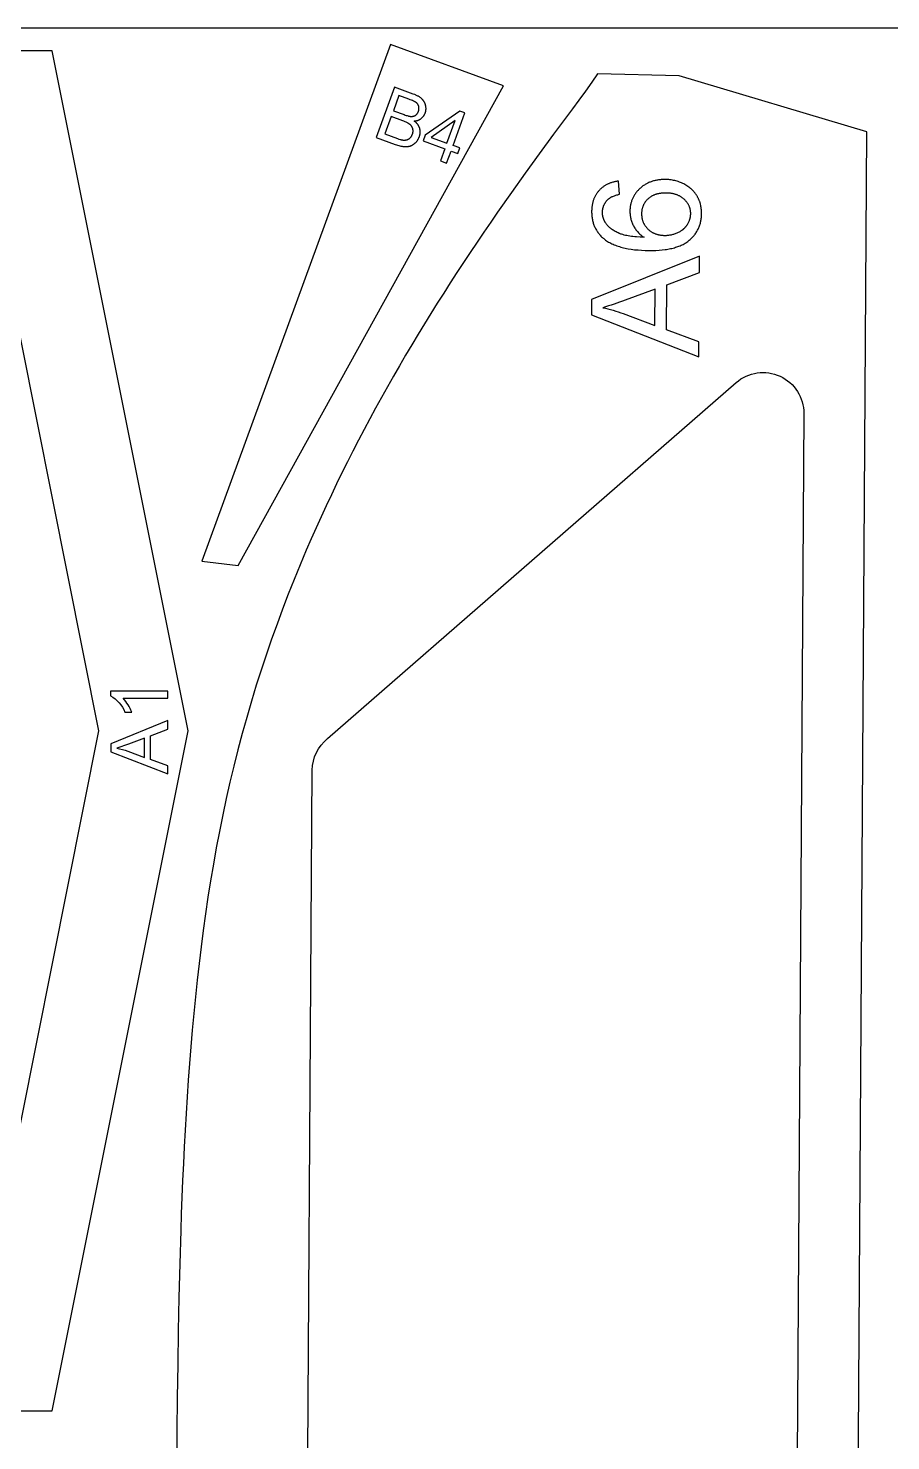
# Model space of a CAD drawing. Extents: x 0 to 2061, y -129 to 1258.
# Drawn here: x 1378 to 1695, y 461 to 980 of the extents above; entities that cross this region are included whole.
import ezdxf

# ---------------------------------------------------------------- set-up
doc = ezdxf.new("R2010")
doc.units = 0
for name, color, linetype in [('DH_200_CODES_PART_NUMBERS_', 1, 'CONTINUOUS'), ('DH_200_CUT_PVC_8MM', 7, 'CONTINUOUS'), ('PVC_SHEET__8MM', 6, 'CONTINUOUS')]:
    doc.layers.add(name, color=color, linetype=linetype)

msp = doc.modelspace()

# ---------------------------------------------------------------- linework, layer by layer
at = {"layer": 'DH_200_CODES_PART_NUMBERS_'}
for points in [[(1519.22, 955.81), (1512.29, 958.34), (1505.55, 939.87), (1512.59, 937.3), (1513.02, 937.15), (1513.44, 937.01), (1513.85, 936.89), (1514.24, 936.78), (1514.62, 936.69), (1514.99, 936.62), (1515.17, 936.59), (1515.34, 936.56), (1515.51, 936.54), (1515.68, 936.52), (1515.85, 936.5), (1516.01, 936.49), (1516.17, 936.48), (1516.33, 936.48), (1516.48, 936.48), (1516.64, 936.48), (1516.79, 936.49), (1516.93, 936.5), (1517.08, 936.51), (1517.22, 936.52), (1517.37, 936.54), (1517.5, 936.57), (1517.64, 936.59), (1517.78, 936.62), (1517.91, 936.66), (1518.04, 936.69), (1518.16, 936.74), (1518.29, 936.78), (1518.42, 936.83), (1518.55, 936.89), (1518.67, 936.95), (1518.8, 937.01), (1518.92, 937.08), (1519.05, 937.16), (1519.17, 937.23), (1519.29, 937.32), (1519.41, 937.41), (1519.54, 937.5), (1519.66, 937.6), (1519.78, 937.7), (1519.9, 937.81), (1520.02, 937.92), (1520.14, 938.04), (1520.25, 938.15), (1520.36, 938.28), (1520.47, 938.4), (1520.57, 938.53), (1520.67, 938.66), (1520.76, 938.79), (1520.85, 938.93), (1520.94, 939.07), (1521.02, 939.21), (1521.1, 939.36), (1521.18, 939.51), (1521.25, 939.66), (1521.32, 939.81), (1521.39, 939.97), (1521.45, 940.13), (1521.48, 940.23), (1521.52, 940.33), (1521.55, 940.43), (1521.58, 940.53), (1521.61, 940.63), (1521.63, 940.73), (1521.65, 940.83), (1521.68, 940.93), (1521.7, 941.03), (1521.71, 941.13), (1521.73, 941.23), (1521.74, 941.33), (1521.75, 941.42), (1521.76, 941.52), (1521.77, 941.62), (1521.77, 941.72), (1521.78, 941.82), (1521.78, 941.91), (1521.77, 942.01), (1521.77, 942.11), (1521.77, 942.2), (1521.76, 942.3), (1521.75, 942.4), (1521.74, 942.49), (1521.72, 942.59), (1521.71, 942.69), (1521.69, 942.78), (1521.67, 942.88), (1521.65, 942.97), (1521.62, 943.07), (1521.6, 943.16), (1521.57, 943.26), (1521.54, 943.35), (1521.51, 943.44), (1521.47, 943.54), (1521.44, 943.63), (1521.4, 943.72), (1521.36, 943.81), (1521.31, 943.9), (1521.27, 943.99), (1521.22, 944.08), (1521.18, 944.16), (1521.13, 944.25), (1521.07, 944.33), (1521.02, 944.42), (1520.96, 944.5), (1520.9, 944.58), (1520.84, 944.67), (1520.78, 944.75), (1520.72, 944.83), (1520.65, 944.91), (1520.58, 944.99), (1520.51, 945.07), (1520.44, 945.14), (1520.36, 945.22), (1520.29, 945.3), (1520.21, 945.37), (1520.13, 945.44), (1519.96, 945.59), (1519.79, 945.73), (1519.6, 945.87), (1519.79, 945.9), (1519.98, 945.92), (1520.16, 945.96), (1520.34, 946), (1520.51, 946.04), (1520.68, 946.09), (1520.85, 946.14), (1520.93, 946.17), (1521.01, 946.2), (1521.09, 946.23), (1521.17, 946.27), (1521.24, 946.3), (1521.32, 946.33), (1521.4, 946.37), (1521.47, 946.41), (1521.54, 946.45), (1521.62, 946.49), (1521.69, 946.53), (1521.76, 946.57), (1521.83, 946.61), (1521.9, 946.66), (1521.96, 946.71), (1522.03, 946.75), (1522.1, 946.8), (1522.16, 946.85), (1522.29, 946.95), (1522.41, 947.06), (1522.52, 947.17), (1522.64, 947.28), (1522.74, 947.4), (1522.85, 947.51), (1522.9, 947.57), (1522.94, 947.63), (1522.99, 947.69), (1523.04, 947.76), (1523.08, 947.82), (1523.13, 947.88), (1523.17, 947.95), (1523.21, 948.01), (1523.25, 948.08), (1523.29, 948.14), (1523.33, 948.21), (1523.36, 948.28), (1523.4, 948.35), (1523.43, 948.42), (1523.47, 948.49), (1523.5, 948.56), (1523.56, 948.7), (1523.62, 948.85), (1523.65, 948.93), (1523.67, 949.01), (1523.7, 949.09), (1523.72, 949.17), (1523.74, 949.25), (1523.77, 949.33), (1523.78, 949.41), (1523.8, 949.49), (1523.82, 949.57), (1523.83, 949.66), (1523.85, 949.74), (1523.86, 949.82), (1523.87, 949.91), (1523.88, 949.99), (1523.89, 950.07), (1523.89, 950.16), (1523.9, 950.24), (1523.9, 950.33), (1523.9, 950.41), (1523.9, 950.5), (1523.9, 950.67), (1523.89, 950.84), (1523.87, 951.02), (1523.85, 951.19), (1523.82, 951.37), (1523.78, 951.55), (1523.76, 951.64), (1523.74, 951.73), (1523.72, 951.81), (1523.7, 951.9), (1523.67, 951.99), (1523.64, 952.07), (1523.62, 952.15), (1523.59, 952.24), (1523.55, 952.32), (1523.52, 952.4), (1523.49, 952.48), (1523.45, 952.56), (1523.41, 952.64), (1523.37, 952.72), (1523.33, 952.8), (1523.29, 952.88), (1523.25, 952.95), (1523.2, 953.03), (1523.16, 953.1), (1523.11, 953.18), (1523.06, 953.25), (1523.01, 953.32), (1522.95, 953.4), (1522.9, 953.47), (1522.84, 953.54), (1522.79, 953.61), (1522.73, 953.67), (1522.67, 953.74), (1522.61, 953.81), (1522.54, 953.88), (1522.48, 953.94), (1522.41, 954.01), (1522.34, 954.07), (1522.27, 954.13), (1522.2, 954.2), (1522.13, 954.26), (1521.97, 954.38), (1521.81, 954.5), (1521.64, 954.62), (1521.46, 954.74), (1521.27, 954.86), (1521.08, 954.97), (1520.87, 955.08), (1520.66, 955.19), (1520.44, 955.3), (1520.21, 955.4), (1519.98, 955.51), (1519.73, 955.61)], [(1515.9, 948.23), (1516.29, 948.09), (1516.66, 947.96), (1517, 947.86), (1517.31, 947.77), (1517.46, 947.73), (1517.6, 947.7), (1517.73, 947.67), (1517.86, 947.65), (1517.98, 947.63), (1518.1, 947.61), (1518.2, 947.6), (1518.25, 947.59), (1518.3, 947.59), (1518.43, 947.58), (1518.56, 947.58), (1518.68, 947.58), (1518.74, 947.59), (1518.8, 947.59), (1518.86, 947.6), (1518.92, 947.6), (1518.98, 947.61), (1519.03, 947.62), (1519.09, 947.63), (1519.15, 947.64), (1519.2, 947.65), (1519.26, 947.66), (1519.31, 947.67), (1519.36, 947.69), (1519.42, 947.7), (1519.47, 947.72), (1519.52, 947.74), (1519.57, 947.75), (1519.62, 947.77), (1519.67, 947.79), (1519.72, 947.82), (1519.77, 947.84), (1519.82, 947.86), (1519.86, 947.89), (1519.91, 947.91), (1519.96, 947.94), (1520, 947.97), (1520.04, 948), (1520.09, 948.03), (1520.13, 948.06), (1520.17, 948.09), (1520.22, 948.12), (1520.26, 948.16), (1520.3, 948.19), (1520.34, 948.23), (1520.38, 948.26), (1520.41, 948.3), (1520.45, 948.34), (1520.49, 948.38), (1520.53, 948.42), (1520.56, 948.46), (1520.6, 948.5), (1520.63, 948.55), (1520.66, 948.59), (1520.7, 948.64), (1520.73, 948.68), (1520.76, 948.73), (1520.79, 948.78), (1520.82, 948.83), (1520.85, 948.88), (1520.88, 948.93), (1520.91, 948.98), (1520.93, 949.04), (1520.96, 949.09), (1521.01, 949.2), (1521.06, 949.32), (1521.11, 949.44), (1521.15, 949.55), (1521.18, 949.66), (1521.21, 949.78), (1521.24, 949.89), (1521.27, 950), (1521.28, 950.12), (1521.29, 950.17), (1521.3, 950.23), (1521.31, 950.28), (1521.31, 950.34), (1521.32, 950.4), (1521.32, 950.45), (1521.32, 950.51), (1521.32, 950.56), (1521.32, 950.62), (1521.32, 950.67), (1521.32, 950.73), (1521.32, 950.78), (1521.31, 950.84), (1521.31, 950.89), (1521.3, 950.95), (1521.29, 951), (1521.29, 951.05), (1521.28, 951.11), (1521.27, 951.16), (1521.26, 951.22), (1521.24, 951.27), (1521.23, 951.32), (1521.22, 951.37), (1521.2, 951.43), (1521.19, 951.48), (1521.17, 951.53), (1521.15, 951.58), (1521.13, 951.63), (1521.11, 951.68), (1521.09, 951.72), (1521.07, 951.77), (1521.04, 951.82), (1521.02, 951.86), (1520.99, 951.91), (1520.96, 951.96), (1520.94, 952), (1520.91, 952.04), (1520.88, 952.09), (1520.85, 952.13), (1520.81, 952.17), (1520.78, 952.21), (1520.75, 952.25), (1520.71, 952.3), (1520.68, 952.34), (1520.64, 952.37), (1520.6, 952.41), (1520.56, 952.45), (1520.52, 952.49), (1520.48, 952.53), (1520.44, 952.56), (1520.39, 952.6), (1520.35, 952.63), (1520.3, 952.67), (1520.25, 952.7), (1520.2, 952.74), (1520.15, 952.77), (1520.03, 952.85), (1519.91, 952.92), (1519.77, 953), (1519.63, 953.07), (1519.47, 953.15), (1519.31, 953.23), (1518.95, 953.4), (1518.55, 953.56), (1518.11, 953.74), (1517.63, 953.92), (1513.94, 955.27), (1511.9, 949.69)], [(1513.39, 939.48), (1513.94, 939.28), (1514.4, 939.13), (1514.6, 939.07), (1514.78, 939.02), (1514.94, 938.99), (1515.01, 938.97), (1515.08, 938.96), (1515.3, 938.92), (1515.41, 938.91), (1515.52, 938.9), (1515.62, 938.89), (1515.73, 938.88), (1515.83, 938.88), (1515.93, 938.88), (1516.03, 938.88), (1516.13, 938.88), (1516.22, 938.89), (1516.31, 938.89), (1516.41, 938.9), (1516.5, 938.92), (1516.59, 938.93), (1516.68, 938.95), (1516.72, 938.96), (1516.76, 938.97), (1516.81, 938.98), (1516.85, 938.99), (1516.89, 939), (1516.93, 939.02), (1516.98, 939.03), (1517.02, 939.05), (1517.1, 939.08), (1517.19, 939.11), (1517.27, 939.15), (1517.35, 939.19), (1517.43, 939.24), (1517.51, 939.28), (1517.59, 939.33), (1517.67, 939.39), (1517.75, 939.45), (1517.83, 939.51), (1517.91, 939.57), (1517.98, 939.63), (1518.06, 939.7), (1518.13, 939.77), (1518.2, 939.85), (1518.27, 939.93), (1518.34, 940.01), (1518.4, 940.09), (1518.46, 940.17), (1518.52, 940.26), (1518.58, 940.35), (1518.63, 940.44), (1518.69, 940.54), (1518.74, 940.64), (1518.79, 940.74), (1518.83, 940.84), (1518.87, 940.95), (1518.92, 941.06), (1518.96, 941.18), (1519, 941.31), (1519.04, 941.44), (1519.05, 941.5), (1519.07, 941.57), (1519.08, 941.63), (1519.09, 941.69), (1519.1, 941.76), (1519.11, 941.82), (1519.12, 941.88), (1519.13, 941.95), (1519.13, 942.01), (1519.14, 942.07), (1519.14, 942.13), (1519.14, 942.19), (1519.14, 942.26), (1519.14, 942.32), (1519.14, 942.38), (1519.14, 942.44), (1519.13, 942.5), (1519.13, 942.56), (1519.12, 942.62), (1519.11, 942.68), (1519.11, 942.74), (1519.1, 942.8), (1519.08, 942.86), (1519.07, 942.92), (1519.06, 942.98), (1519.04, 943.04), (1519.03, 943.1), (1519.01, 943.16), (1518.99, 943.22), (1518.97, 943.28), (1518.95, 943.34), (1518.93, 943.39), (1518.91, 943.45), (1518.88, 943.5), (1518.86, 943.56), (1518.83, 943.61), (1518.8, 943.67), (1518.77, 943.72), (1518.74, 943.77), (1518.71, 943.82), (1518.68, 943.87), (1518.65, 943.92), (1518.61, 943.97), (1518.58, 944.02), (1518.54, 944.07), (1518.5, 944.12), (1518.47, 944.17), (1518.43, 944.21), (1518.39, 944.26), (1518.34, 944.31), (1518.3, 944.35), (1518.26, 944.4), (1518.21, 944.44), (1518.16, 944.48), (1518.12, 944.53), (1518.07, 944.57), (1518.02, 944.61), (1517.97, 944.65), (1517.86, 944.73), (1517.75, 944.81), (1517.62, 944.89), (1517.49, 944.98), (1517.36, 945.06), (1517.22, 945.14), (1517.06, 945.22), (1516.91, 945.3), (1516.57, 945.46), (1516.2, 945.62), (1515.8, 945.79), (1515.38, 945.95), (1511.11, 947.51), (1508.79, 941.16)], [(1529.2, 931.23), (1531.47, 930.4), (1533.09, 934.82), (1535.58, 933.91), (1536.34, 935.99), (1533.84, 936.9), (1538.22, 948.87), (1536.36, 949.54), (1523.57, 940.66), (1522.81, 938.58), (1530.82, 935.65)], [(1531.58, 937.73), (1534.62, 946.06), (1525.8, 939.84)], [(1594.72, 923.8), (1594.43, 923.76), (1594.15, 923.72), (1593.87, 923.67), (1593.59, 923.62), (1593.32, 923.57), (1593.05, 923.51), (1592.79, 923.44), (1592.53, 923.37), (1592.27, 923.29), (1592.02, 923.21), (1591.77, 923.13), (1591.53, 923.04), (1591.29, 922.95), (1591.05, 922.85), (1590.82, 922.74), (1590.59, 922.64), (1590.37, 922.52), (1590.15, 922.41), (1589.93, 922.28), (1589.71, 922.16), (1589.51, 922.03), (1589.3, 921.89), (1589.1, 921.75), (1588.9, 921.6), (1588.71, 921.45), (1588.52, 921.3), (1588.33, 921.14), (1588.15, 920.97), (1587.97, 920.81), (1587.79, 920.63), (1587.62, 920.45), (1587.46, 920.27), (1587.29, 920.08), (1587.14, 919.89), (1586.99, 919.7), (1586.84, 919.5), (1586.7, 919.3), (1586.56, 919.1), (1586.43, 918.89), (1586.3, 918.68), (1586.18, 918.47), (1586.06, 918.25), (1585.95, 918.03), (1585.85, 917.81), (1585.74, 917.58), (1585.65, 917.35), (1585.56, 917.11), (1585.47, 916.88), (1585.39, 916.64), (1585.31, 916.39), (1585.24, 916.15), (1585.18, 915.9), (1585.12, 915.64), (1585.06, 915.38), (1585.01, 915.12), (1584.97, 914.86), (1584.93, 914.59), (1584.89, 914.32), (1584.86, 914.05), (1584.84, 913.77), (1584.82, 913.49), (1584.8, 913.21), (1584.79, 912.92), (1584.79, 912.63), (1584.79, 912.24), (1584.8, 911.86), (1584.82, 911.48), (1584.85, 911.11), (1584.89, 910.74), (1584.93, 910.37), (1584.99, 910.01), (1585.05, 909.66), (1585.13, 909.31), (1585.21, 908.96), (1585.3, 908.62), (1585.4, 908.29), (1585.51, 907.96), (1585.63, 907.64), (1585.75, 907.32), (1585.89, 907), (1586.03, 906.69), (1586.18, 906.39), (1586.35, 906.09), (1586.52, 905.79), (1586.7, 905.5), (1586.89, 905.22), (1587.08, 904.94), (1587.29, 904.66), (1587.51, 904.39), (1587.73, 904.13), (1587.96, 903.87), (1588.2, 903.61), (1588.46, 903.36), (1588.72, 903.12), (1588.98, 902.88), (1589.26, 902.64), (1589.59, 902.38), (1589.93, 902.12), (1590.29, 901.88), (1590.66, 901.64), (1591.04, 901.41), (1591.43, 901.19), (1591.83, 900.97), (1592.25, 900.77), (1592.68, 900.57), (1593.12, 900.38), (1593.57, 900.2), (1594.03, 900.03), (1594.51, 899.86), (1595, 899.71), (1595.5, 899.56), (1596.02, 899.42), (1596.55, 899.29), (1597.08, 899.16), (1597.64, 899.05), (1598.2, 898.94), (1599.36, 898.75), (1600.58, 898.59), (1601.84, 898.47), (1603.15, 898.38), (1604.51, 898.32), (1605.92, 898.29), (1607.18, 898.3), (1608.4, 898.34), (1609.57, 898.41), (1610.69, 898.5), (1611.77, 898.63), (1612.29, 898.71), (1612.81, 898.79), (1613.31, 898.88), (1613.8, 898.98), (1614.27, 899.08), (1614.74, 899.2), (1615.2, 899.32), (1615.64, 899.45), (1616.07, 899.58), (1616.49, 899.72), (1616.9, 899.88), (1617.3, 900.03), (1617.69, 900.2), (1618.07, 900.37), (1618.43, 900.55), (1618.79, 900.74), (1619.13, 900.94), (1619.46, 901.14), (1619.78, 901.35), (1620.09, 901.57), (1620.39, 901.8), (1620.53, 901.92), (1620.68, 902.03), (1620.95, 902.27), (1621.22, 902.52), (1621.48, 902.77), (1621.73, 903.02), (1621.97, 903.28), (1622.2, 903.54), (1622.43, 903.81), (1622.64, 904.08), (1622.85, 904.35), (1623.05, 904.63), (1623.24, 904.92), (1623.42, 905.21), (1623.59, 905.5), (1623.75, 905.8), (1623.91, 906.1), (1624.05, 906.41), (1624.19, 906.72), (1624.32, 907.03), (1624.44, 907.35), (1624.55, 907.68), (1624.65, 908.01), (1624.75, 908.34), (1624.83, 908.68), (1624.91, 909.02), (1624.98, 909.37), (1625.04, 909.72), (1625.09, 910.07), (1625.13, 910.43), (1625.16, 910.8), (1625.18, 911.16), (1625.2, 911.54), (1625.21, 911.92), (1625.2, 912.36), (1625.19, 912.79), (1625.16, 913.23), (1625.11, 913.65), (1625.05, 914.07), (1624.98, 914.48), (1624.9, 914.89), (1624.8, 915.29), (1624.75, 915.49), (1624.69, 915.69), (1624.63, 915.89), (1624.57, 916.08), (1624.5, 916.27), (1624.43, 916.46), (1624.36, 916.65), (1624.28, 916.84), (1624.2, 917.03), (1624.12, 917.22), (1624.03, 917.4), (1623.94, 917.58), (1623.85, 917.76), (1623.75, 917.94), (1623.65, 918.12), (1623.55, 918.3), (1623.44, 918.47), (1623.33, 918.65), (1623.22, 918.82), (1623.1, 918.98), (1622.98, 919.15), (1622.86, 919.31), (1622.74, 919.47), (1622.61, 919.63), (1622.48, 919.79), (1622.35, 919.94), (1622.21, 920.1), (1622.07, 920.25), (1621.93, 920.39), (1621.79, 920.54), (1621.64, 920.68), (1621.49, 920.82), (1621.33, 920.96), (1621.18, 921.09), (1621.02, 921.23), (1620.85, 921.36), (1620.52, 921.61), (1620.17, 921.86), (1619.82, 922.09), (1619.45, 922.32), (1619.07, 922.54), (1618.67, 922.74), (1618.27, 922.94), (1617.87, 923.13), (1617.46, 923.3), (1617.05, 923.46), (1616.63, 923.6), (1616.21, 923.74), (1615.78, 923.86), (1615.35, 923.97), (1614.92, 924.07), (1614.48, 924.15), (1614.03, 924.22), (1613.59, 924.28), (1613.14, 924.33), (1612.68, 924.36), (1612.22, 924.39), (1611.76, 924.4), (1611.41, 924.39), (1611.06, 924.39), (1610.71, 924.37), (1610.37, 924.35), (1610.04, 924.32), (1609.7, 924.29), (1609.38, 924.25), (1609.05, 924.2), (1608.73, 924.14), (1608.42, 924.08), (1608.1, 924.01), (1607.8, 923.94), (1607.49, 923.86), (1607.19, 923.77), (1606.9, 923.68), (1606.61, 923.57), (1606.32, 923.47), (1606.03, 923.35), (1605.76, 923.23), (1605.48, 923.1), (1605.21, 922.97), (1604.94, 922.82), (1604.68, 922.68), (1604.42, 922.52), (1604.16, 922.36), (1603.91, 922.19), (1603.66, 922.01), (1603.42, 921.83), (1603.18, 921.64), (1602.95, 921.45), (1602.72, 921.25), (1602.49, 921.04), (1602.27, 920.82), (1602.05, 920.61), (1601.85, 920.39), (1601.64, 920.17), (1601.45, 919.94), (1601.26, 919.71), (1601.08, 919.48), (1600.91, 919.25), (1600.75, 919.01), (1600.59, 918.77), (1600.44, 918.53), (1600.29, 918.29), (1600.15, 918.04), (1600.02, 917.79), (1599.9, 917.54), (1599.78, 917.28), (1599.67, 917.02), (1599.57, 916.76), (1599.47, 916.49), (1599.38, 916.22), (1599.3, 915.95), (1599.23, 915.68), (1599.16, 915.4), (1599.1, 915.12), (1599.04, 914.84), (1599, 914.56), (1598.96, 914.27), (1598.92, 913.98), (1598.9, 913.68), (1598.88, 913.39), (1598.86, 913.09), (1598.86, 912.79), (1598.86, 912.44), (1598.87, 912.09), (1598.9, 911.75), (1598.93, 911.41), (1598.97, 911.07), (1599.03, 910.73), (1599.09, 910.4), (1599.17, 910.06), (1599.25, 909.73), (1599.34, 909.4), (1599.45, 909.07), (1599.56, 908.75), (1599.69, 908.42), (1599.82, 908.1), (1599.97, 907.78), (1600.12, 907.46), (1600.29, 907.14), (1600.46, 906.83), (1600.65, 906.53), (1600.85, 906.23), (1601.06, 905.94), (1601.27, 905.66), (1601.5, 905.38), (1601.75, 905.11), (1602, 904.84), (1602.26, 904.58), (1602.53, 904.32), (1602.82, 904.07), (1603.11, 903.83), (1603.42, 903.59), (1603.74, 903.36), (1604.06, 903.14), (1602.62, 903.18), (1601.26, 903.26), (1600.62, 903.32), (1599.99, 903.38), (1599.39, 903.46), (1598.81, 903.54), (1598.25, 903.64), (1597.71, 903.74), (1597.19, 903.86), (1596.69, 903.98), (1596.22, 904.11), (1595.76, 904.26), (1595.54, 904.33), (1595.33, 904.41), (1595.12, 904.49), (1594.92, 904.57), (1594.52, 904.75), (1594.14, 904.93), (1593.77, 905.11), (1593.41, 905.31), (1593.07, 905.51), (1592.73, 905.72), (1592.41, 905.93), (1592.1, 906.16), (1591.95, 906.27), (1591.8, 906.39), (1591.66, 906.51), (1591.52, 906.63), (1591.38, 906.75), (1591.24, 906.88), (1591.11, 907), (1590.98, 907.13), (1590.85, 907.26), (1590.73, 907.39), (1590.61, 907.53), (1590.49, 907.66), (1590.38, 907.8), (1590.27, 907.94), (1590.16, 908.08), (1589.97, 908.33), (1589.9, 908.45), (1589.82, 908.56), (1589.75, 908.67), (1589.68, 908.79), (1589.62, 908.9), (1589.55, 909.02), (1589.49, 909.14), (1589.43, 909.26), (1589.38, 909.38), (1589.32, 909.5), (1589.27, 909.63), (1589.22, 909.75), (1589.18, 909.87), (1589.13, 910), (1589.09, 910.13), (1589.06, 910.26), (1589.02, 910.38), (1588.99, 910.51), (1588.96, 910.65), (1588.93, 910.78), (1588.9, 910.91), (1588.88, 911.05), (1588.86, 911.18), (1588.84, 911.32), (1588.82, 911.46), (1588.81, 911.6), (1588.8, 911.74), (1588.79, 911.88), (1588.79, 912.02), (1588.78, 912.16), (1588.78, 912.31), (1588.79, 912.49), (1588.79, 912.67), (1588.81, 912.84), (1588.82, 913.02), (1588.84, 913.19), (1588.86, 913.36), (1588.89, 913.53), (1588.92, 913.7), (1588.96, 913.86), (1589, 914.02), (1589.04, 914.19), (1589.09, 914.35), (1589.14, 914.5), (1589.2, 914.66), (1589.26, 914.81), (1589.32, 914.97), (1589.39, 915.12), (1589.46, 915.27), (1589.54, 915.41), (1589.62, 915.56), (1589.7, 915.7), (1589.79, 915.84), (1589.88, 915.98), (1589.98, 916.12), (1590.08, 916.26), (1590.18, 916.39), (1590.29, 916.52), (1590.4, 916.65), (1590.52, 916.78), (1590.64, 916.91), (1590.76, 917.03), (1590.89, 917.16), (1590.98, 917.23), (1591.06, 917.3), (1591.15, 917.37), (1591.24, 917.44), (1591.34, 917.51), (1591.44, 917.58), (1591.54, 917.65), (1591.64, 917.71), (1591.75, 917.78), (1591.86, 917.84), (1591.97, 917.9), (1592.09, 917.96), (1592.33, 918.08), (1592.59, 918.2), (1592.85, 918.31), (1593.13, 918.42), (1593.42, 918.52), (1593.73, 918.62), (1594.04, 918.71), (1594.37, 918.8), (1594.71, 918.89), (1595.06, 918.97)], [(1611.65, 903.85), (1611.97, 903.85), (1612.28, 903.86), (1612.59, 903.88), (1612.9, 903.91), (1613.2, 903.94), (1613.51, 903.99), (1613.81, 904.04), (1614.11, 904.1), (1614.41, 904.17), (1614.71, 904.24), (1615.01, 904.33), (1615.3, 904.42), (1615.6, 904.53), (1615.89, 904.64), (1616.18, 904.76), (1616.47, 904.88), (1616.75, 905.02), (1617.03, 905.16), (1617.29, 905.31), (1617.55, 905.46), (1617.8, 905.62), (1617.92, 905.71), (1618.04, 905.79), (1618.16, 905.88), (1618.27, 905.97), (1618.39, 906.06), (1618.5, 906.15), (1618.61, 906.24), (1618.71, 906.34), (1618.82, 906.43), (1618.92, 906.53), (1619.02, 906.63), (1619.12, 906.73), (1619.21, 906.84), (1619.31, 906.94), (1619.4, 907.05), (1619.49, 907.16), (1619.58, 907.27), (1619.66, 907.38), (1619.75, 907.49), (1619.83, 907.61), (1619.91, 907.73), (1619.98, 907.84), (1620.13, 908.08), (1620.27, 908.32), (1620.4, 908.57), (1620.52, 908.81), (1620.62, 909.06), (1620.72, 909.3), (1620.77, 909.43), (1620.82, 909.55), (1620.86, 909.68), (1620.9, 909.8), (1620.93, 909.93), (1620.97, 910.05), (1621, 910.18), (1621.03, 910.31), (1621.06, 910.44), (1621.08, 910.56), (1621.11, 910.69), (1621.13, 910.82), (1621.15, 910.95), (1621.16, 911.08), (1621.18, 911.21), (1621.19, 911.34), (1621.2, 911.47), (1621.2, 911.6), (1621.21, 911.73), (1621.21, 911.86), (1621.21, 912.05), (1621.2, 912.24), (1621.19, 912.43), (1621.18, 912.62), (1621.16, 912.8), (1621.13, 912.98), (1621.1, 913.17), (1621.06, 913.35), (1621.02, 913.52), (1620.98, 913.7), (1620.93, 913.88), (1620.87, 914.05), (1620.82, 914.22), (1620.75, 914.39), (1620.68, 914.56), (1620.61, 914.73), (1620.53, 914.89), (1620.44, 915.05), (1620.36, 915.22), (1620.26, 915.38), (1620.16, 915.53), (1620.06, 915.69), (1619.95, 915.85), (1619.84, 916), (1619.72, 916.15), (1619.6, 916.3), (1619.47, 916.45), (1619.34, 916.6), (1619.2, 916.74), (1619.06, 916.89), (1618.91, 917.03), (1618.76, 917.17), (1618.6, 917.31), (1618.44, 917.44), (1618.28, 917.57), (1618.11, 917.69), (1617.94, 917.81), (1617.77, 917.93), (1617.59, 918.04), (1617.41, 918.15), (1617.23, 918.25), (1617.04, 918.35), (1616.85, 918.44), (1616.65, 918.53), (1616.46, 918.62), (1616.25, 918.7), (1616.05, 918.77), (1615.84, 918.85), (1615.63, 918.92), (1615.41, 918.98), (1615.19, 919.04), (1614.97, 919.09), (1614.74, 919.15), (1614.51, 919.19), (1614.28, 919.24), (1614.04, 919.27), (1613.8, 919.31), (1613.56, 919.34), (1613.31, 919.36), (1613.06, 919.38), (1612.81, 919.4), (1612.55, 919.41), (1612.02, 919.42), (1611.52, 919.42), (1611.27, 919.41), (1611.02, 919.4), (1610.78, 919.38), (1610.55, 919.36), (1610.31, 919.33), (1610.08, 919.3), (1609.85, 919.27), (1609.63, 919.23), (1609.41, 919.18), (1609.19, 919.14), (1608.97, 919.08), (1608.76, 919.03), (1608.56, 918.97), (1608.35, 918.9), (1608.15, 918.83), (1607.95, 918.76), (1607.76, 918.68), (1607.57, 918.6), (1607.38, 918.51), (1607.2, 918.42), (1607.02, 918.33), (1606.84, 918.23), (1606.67, 918.12), (1606.5, 918.02), (1606.33, 917.9), (1606.16, 917.79), (1606, 917.67), (1605.85, 917.54), (1605.69, 917.41), (1605.54, 917.28), (1605.4, 917.14), (1605.26, 917), (1605.12, 916.86), (1604.99, 916.72), (1604.86, 916.57), (1604.73, 916.42), (1604.62, 916.27), (1604.5, 916.12), (1604.39, 915.97), (1604.29, 915.81), (1604.19, 915.65), (1604.09, 915.49), (1604, 915.32), (1603.91, 915.16), (1603.83, 914.99), (1603.76, 914.82), (1603.68, 914.65), (1603.61, 914.47), (1603.55, 914.29), (1603.49, 914.12), (1603.44, 913.93), (1603.39, 913.75), (1603.34, 913.56), (1603.3, 913.37), (1603.27, 913.18), (1603.24, 912.99), (1603.21, 912.8), (1603.19, 912.6), (1603.17, 912.4), (1603.16, 912.2), (1603.15, 911.99), (1603.15, 911.79), (1603.15, 911.58), (1603.15, 911.38), (1603.16, 911.18), (1603.18, 910.98), (1603.2, 910.78), (1603.22, 910.59), (1603.25, 910.39), (1603.28, 910.2), (1603.32, 910.01), (1603.36, 909.82), (1603.41, 909.64), (1603.46, 909.45), (1603.52, 909.27), (1603.58, 909.09), (1603.65, 908.91), (1603.72, 908.74), (1603.79, 908.56), (1603.87, 908.39), (1603.96, 908.22), (1604.04, 908.05), (1604.14, 907.89), (1604.24, 907.72), (1604.34, 907.56), (1604.45, 907.4), (1604.56, 907.24), (1604.68, 907.08), (1604.8, 906.93), (1604.92, 906.77), (1605.05, 906.62), (1605.19, 906.47), (1605.33, 906.33), (1605.47, 906.18), (1605.62, 906.04), (1605.77, 905.9), (1605.93, 905.77), (1606.08, 905.64), (1606.24, 905.52), (1606.41, 905.4), (1606.57, 905.28), (1606.74, 905.17), (1606.91, 905.06), (1607.08, 904.96), (1607.26, 904.86), (1607.44, 904.77), (1607.63, 904.68), (1607.81, 904.6), (1608, 904.52), (1608.19, 904.44), (1608.39, 904.37), (1608.58, 904.31), (1608.78, 904.24), (1608.99, 904.19), (1609.19, 904.13), (1609.4, 904.09), (1609.62, 904.04), (1609.83, 904), (1610.05, 903.97), (1610.27, 903.94), (1610.49, 903.91), (1610.72, 903.89), (1610.95, 903.87), (1611.18, 903.86), (1611.42, 903.85)], [(1624.2, 859.13), (1624.23, 864.69), (1612.27, 869.12), (1612.38, 885.67), (1624.39, 890.21), (1624.43, 896.18), (1584.74, 880.23), (1584.71, 874.59)], [(1428.95, 705.89), (1428.95, 708.82), (1422.62, 711.12), (1422.62, 719.85), (1428.95, 722.29), (1428.95, 725.44), (1408.06, 716.89), (1408.06, 713.91)]]:
    msp.add_lwpolyline(points, close=True, dxfattribs=at)
for points in [[(1597.11, 880.02, -0.020028), (1588.88, 877.26, -0.038979), (1596.43, 875.08), (1608.01, 870.66), (1608.1, 884.08)], [(1412.6, 733.7), (1428.95, 733.7), (1428.95, 736.27), (1407.97, 736.27), (1407.97, 734.61, -0.155608), (1413.22, 728.57), (1415.7, 728.57, 0.086497)], [(1414.58, 716.82), (1410.25, 715.33, -0.038979), (1414.24, 714.21), (1420.37, 711.91), (1420.37, 719)]]:
    msp.add_lwpolyline(points, format="xyb", close=True, dxfattribs=at)
at = {"layer": 'DH_200_CUT_PVC_8MM'}
for points in [[(1363.53, 521.66), (1156.44, 521.66), (1156.44, 471.66), (1386.44, 471.66), (1436.44, 721.66), (1386.44, 971.66), (1156.44, 971.66), (1156.44, 921.66), (1363.53, 921.66), (1403.53, 721.66)], [(1454.85, 782.52), (1552.34, 958.87), (1510.81, 974.04), (1441.43, 784.1)]]:
    msp.add_lwpolyline(points, close=True, dxfattribs=at)
msp.add_lwpolyline([(1681.99, 327.23), (1685.91, 941.96), (1616.99, 962.46), (1586.94, 963.19), (1584.81, 960.13), (1582.49, 956.88), (1580.1, 953.58), (1577.73, 950.35), (1570.79, 941.01), (1565.54, 933.86), (1560.41, 926.77), (1555.33, 919.64), (1550.24, 912.38), (1547.69, 908.7), (1545.17, 905.01), (1542.66, 901.31), (1540.17, 897.6), (1537.7, 893.88), (1535.25, 890.14), (1532.82, 886.4), (1530.41, 882.64), (1528.02, 878.87), (1525.66, 875.08), (1523.31, 871.28), (1520.99, 867.47), (1518.68, 863.64), (1516.4, 859.8), (1514.14, 855.93), (1511.91, 852.06), (1509.7, 848.17), (1507.52, 844.27), (1505.36, 840.35), (1503.23, 836.42), (1501.12, 832.47), (1499.05, 828.51), (1497, 824.54), (1494.98, 820.55), (1492.99, 816.55), (1491.03, 812.53), (1489.1, 808.5), (1487.19, 804.45), (1485.32, 800.39), (1483.49, 796.32), (1481.68, 792.23), (1479.9, 788.12), (1477.63, 782.73), (1475.42, 777.32), (1473.26, 771.88), (1471.17, 766.42), (1469.13, 760.94), (1467.16, 755.43), (1465.25, 749.9), (1463.41, 744.35), (1461.52, 738.46), (1459.71, 732.54), (1457.98, 726.6), (1456.32, 720.64), (1454.74, 714.7), (1453.24, 708.74), (1451.82, 702.76), (1450.46, 696.76), (1449.18, 690.74), (1447.96, 684.71), (1446.81, 678.67), (1445.72, 672.62), (1444.7, 666.56), (1443.74, 660.48), (1442.83, 654.4), (1441.99, 648.31), (1441.19, 642.21), (1440.45, 636.11), (1439.75, 630), (1439.11, 623.88), (1438.5, 617.76), (1437.94, 611.64), (1437.42, 605.51), (1436.93, 599.38), (1436.48, 593.25), (1436.07, 587.11), (1435.68, 580.98), (1435.33, 574.84), (1435, 568.69), (1434.7, 562.55), (1434.43, 556.41), (1434.17, 550.26), (1433.94, 544.11), (1433.73, 537.97), (1433.37, 525.67), (1433.07, 513.37), (1432.83, 501.07), (1432.63, 488.77), (1432.48, 476.47), (1432.36, 464.17), (1432.28, 451.87)], dxfattribs=at)
msp.add_lwpolyline([(1487.68, 718.82), (1637.93, 849.73, -0.645998), (1662.79, 838.32), (1659.85, 377.37, -0.414214), (1644.75, 362.47), (1494.91, 363.42, -0.414214), (1480.01, 378.52), (1482.1, 707.25, -0.224913)], format="xyb", close=True, dxfattribs=at)
at = {"layer": 'PVC_SHEET__8MM'}
msp.add_lwpolyline([(1080.62, 20), (2040.62, 20), (2040.62, 980), (1080.62, 980)], close=True, dxfattribs=at)

doc.saveas('drawing.dxf')
